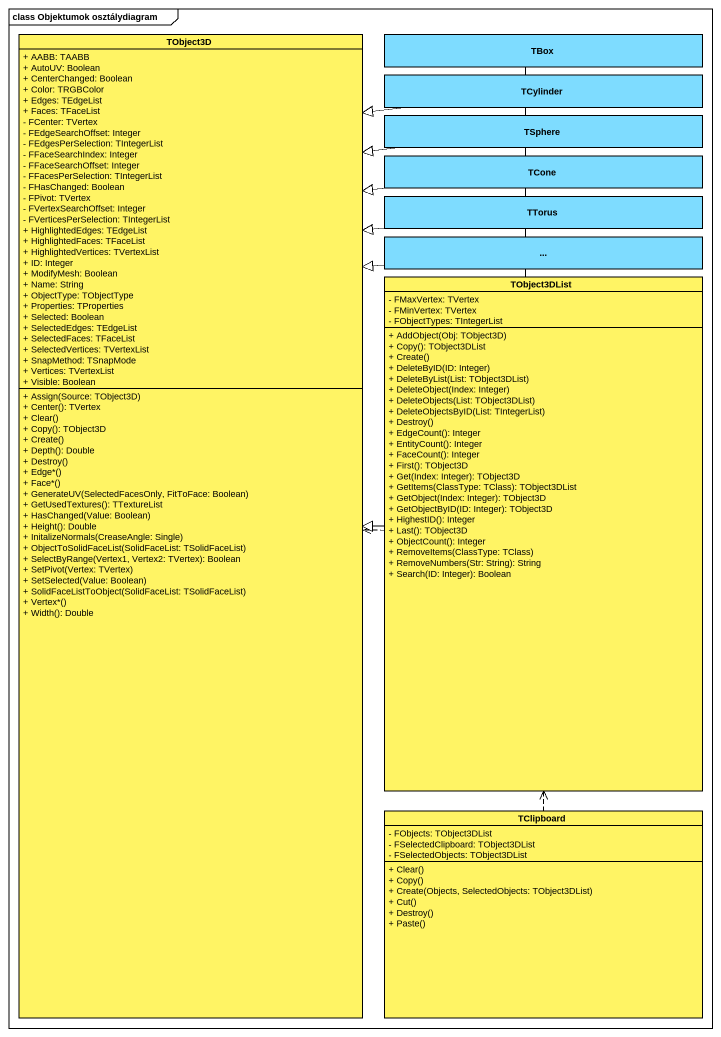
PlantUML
@startuml
mainframe class Objektumok osztálydiagram
hide circle
hide empty members
skinparam classAttributeIconSize 0
class TObject3D #FFF464 {
  + AABB: TAABB
  + AutoUV: Boolean
  + CenterChanged: Boolean
  + Color: TRGBColor
  + Edges: TEdgeList
  + Faces: TFaceList
  - FCenter: TVertex
  - FEdgeSearchOffset: Integer
  - FEdgesPerSelection: TIntegerList
  - FFaceSearchIndex: Integer
  - FFaceSearchOffset: Integer
  - FFacesPerSelection: TIntegerList
  - FHasChanged: Boolean
  - FPivot: TVertex
  - FVertexSearchOffset: Integer
  - FVerticesPerSelection: TIntegerList
  + HighlightedEdges: TEdgeList
  + HighlightedFaces: TFaceList
  + HighlightedVertices: TVertexList
  + ID: Integer
  + ModifyMesh: Boolean
  + Name: String
  + ObjectType: TObjectType
  + Properties: TProperties
  + Selected: Boolean
  + SelectedEdges: TEdgeList
  + SelectedFaces: TFaceList
  + SelectedVertices: TVertexList
  + SnapMethod: TSnapMode
  + Vertices: TVertexList
  + Visible: Boolean
  + Assign(Source: TObject3D)
  + Center(): TVertex
  + Clear()
  + Copy(): TObject3D
  + Create()
  + Depth(): Double
  + Destroy()
  + Edge*()
  + Face*()
  + GenerateUV(SelectedFacesOnly, FitToFace: Boolean)
  + GetUsedTextures(): TTextureList
  + HasChanged(Value: Boolean)
  + Height(): Double
  + InitalizeNormals(CreaseAngle: Single)
  + ObjectToSolidFaceList(SolidFaceList: TSolidFaceList)
  + SelectByRange(Vertex1, Vertex2: TVertex): Boolean
  + SetPivot(Vertex: TVertex)
  + SetSelected(Value: Boolean)
  + SolidFaceListToObject(SolidFaceList: TSolidFaceList)
  + Vertex*()
  + Width(): Double
}
class TBox #7EDCFF
class TCylinder #7EDCFF
class TSphere #7EDCFF
class TCone #7EDCFF
class TTorus #7EDCFF
class "..." as class1 #7EDCFF
class TObject3DList #FFF464 {
  - FMaxVertex: TVertex
  - FMinVertex: TVertex
  - FObjectTypes: TIntegerList
  + AddObject(Obj: TObject3D)
  + Copy(): TObject3DList
  + Create()
  + DeleteByID(ID: Integer)
  + DeleteByList(List: TObject3DList)
  + DeleteObject(Index: Integer)
  + DeleteObjects(List: TObject3DList)
  + DeleteObjectsByID(List: TIntegerList)
  + Destroy()
  + EdgeCount(): Integer
  + EntityCount(): Integer
  + FaceCount(): Integer
  + First(): TObject3D
  + Get(Index: Integer): TObject3D
  + GetItems(ClassType: TClass): TObject3DList
  + GetObject(Index: Integer): TObject3D
  + GetObjectByID(ID: Integer): TObject3D
  + HighestID(): Integer
  + Last(): TObject3D
  + ObjectCount(): Integer
  + RemoveItems(ClassType: TClass)
  + RemoveNumbers(Str: String): String
  + Search(ID: Integer): Boolean
}
class TClipboard #FFF464 {
  - FObjects: TObject3DList
  - FSelectedClipboard: TObject3DList
  - FSelectedObjects: TObject3DList
  + Clear()
  + Copy()
  + Create(Objects, SelectedObjects: TObject3DList)
  + Cut()
  + Destroy()
  + Paste()
}
TBox --|> TObject3D
TCylinder --|> TObject3D
TSphere --|> TObject3D
TCone --|> TObject3D
TTorus --|> TObject3D
class1 --|> TObject3D
TObject3DList .left.> TObject3D
TClipboard .up.> TObject3DList
@enduml
